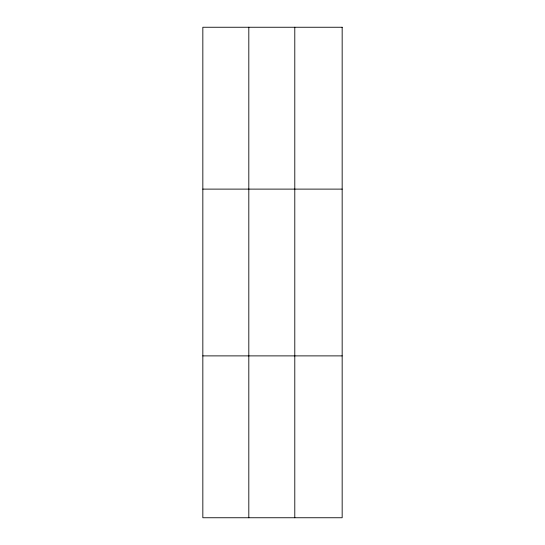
<?xml version="1.0" encoding="UTF-8"?>
<svg xmlns="http://www.w3.org/2000/svg" width="545" height="545" viewBox="0 0 545 545"><rect width="100%" height="100%" fill="white"/><g stroke="black" fill="none" stroke-linecap="round" stroke-linejoin="round"><path stroke-width="0.82" d="M248.813 517.75L248.813 27.25M294.791 517.75L294.791 27.25M202.835 189.115L342.165 189.115M202.835 355.885L342.165 355.885M342.165 27.25L342.165 517.75L202.835 517.75L202.835 27.25L342.165 27.25"/></g></svg>
